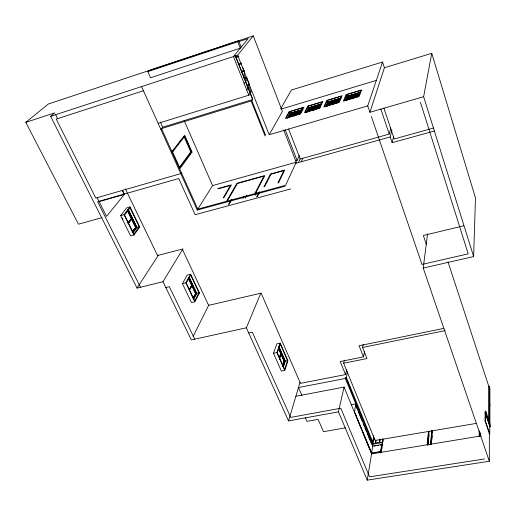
<?xml version="1.0" encoding="UTF-8"?>
<svg xmlns="http://www.w3.org/2000/svg" width="516" height="516" viewBox="0 0 516 516"><rect width="100%" height="100%" fill="white"/><g stroke="black" fill="none" stroke-linecap="round" stroke-linejoin="round"><path stroke-width="0.77" d="M488.762 420.65L488.8 386.381L447.985 261.793M488.8 386.381L489.226 386.303L489.207 422.165L488.755 422.243M295.874 396.275L344.069 387.084L338.457 411.845L367.218 480.132L489.329 461.246L489.342 433.679M489.768 433.892L485.375 420.824L485.421 413.542L489.768 426.526L489.768 433.892L489.426 433.943L485.034 420.882L485.098 411.304L485.775 411.188L490.2 424.423L490.2 426.751L489.523 426.861L489.768 426.526M490.2 426.751L485.762 413.484L485.775 411.188M479.815 436.136L479.957 432.563M480.035 435.955L480.08 432.763M479.138 436.252L479.222 430.75M479.358 436.078L479.409 432.937M489.329 461.246L423.23 268.062L473.643 256.562L475.468 197.912L431.757 53.316L384.414 67.751L369.927 112.288L423.636 96.711L431.757 53.316M431.66 441.593L431.395 444.721L432.279 430.834M431.853 439.245L432.176 435.336M432.369 432.995L432.569 430.647M430.55 444.315L431.686 430.828M430.744 444.831L431.944 430.544M427.932 444.74L429.118 431.26M428.267 443.67L428.544 440.496M428.751 438.116L429.035 434.943M428.428 431.486L427.248 444.76L431.202 444.205M427.474 445.366L428.719 431.299M423.23 268.062L427.57 233.774M367.218 480.132L371.726 453.016L380.524 451.571L380.627 453.042L382.808 438.839M373.036 453.067L371.514 453.319L372.726 446.056L381.743 444.553L380.524 451.571M372.494 446.366L372.875 444.07L382.201 442.502L382.614 439.219M381.021 452.345L383.046 439.142M381.376 452.158L381.614 450.603M381.853 449.049L382.085 447.495M382.324 445.94L382.562 444.386M382.917 442.051L383.156 440.496M382.13 442.335L379.647 442.754L380.144 439.574M379.647 442.754L379.944 439.077M372.81 443.902L375.513 443.45L375.829 439.793M375.519 442.341L375.771 440.774M375.642 442.657L375.9 441.07M374.094 437.549L373.036 443.863L372.275 441.986L372.687 441.922L373.739 435.607M347.52 371.83L346.294 377.26L345.63 377.389L345.385 378.467L355.795 403.918L354.492 411.968L371.726 453.016M354.64 412.761L354.815 411.91M125.324 188.824L157.541 255.491L182.29 249.118L208.625 305.356L261.122 293.133L300.48 383.362L345.533 374.571L340.218 361.542L363.457 356.885L364.593 351.364M476.449 423.372L375.074 440.483L343.669 363.212L366.934 358.575L362.574 347.455L363.232 344.333M345.533 374.571L346.604 369.888M343.669 363.212L344.398 360.129M434.466 130.974L392.134 142.68L393.643 136.495M392.134 142.68L390.212 136.959L391.947 130.084M288.625 129.013L300.209 159.018L389.245 134.083L390.805 128.007M338.457 411.845L288.547 420.921L300.048 382.214M284.78 370.417L287.934 360.774L280.201 343.101L276.834 343.817L273.48 353.273L281.394 371.094L284.78 370.417L276.892 352.563L280.201 343.101M287.567 360.626L284.671 369.456L277.279 352.725L280.311 344.049L287.567 360.626L285.322 361.084L283.368 366.973M282.923 365.728L284.445 361.142L279.014 348.797M282.949 365.967L284.613 360.955L281.362 353.55L280.943 353.634L279.478 357.898M283.058 366.315L284.813 361.039L278.801 347.371M283.071 367.011L285.071 360.981L278.75 346.597M282.755 365.051L284.026 361.226L278.595 348.887M282.529 366.05L284.2 361.039L280.943 353.634M369.927 112.288L367.74 105.909L382.537 62.023L291.443 90.003L280.775 108.612M279.42 359.226L281.362 353.55M279.317 357.523L280.775 353.267L278.388 347.836M279.498 358.149L281.194 353.183L278.808 347.745M352.254 98.879L352.783 97.498L346.591 99.343M352.68 98.472L353.215 97.092L358.749 95.447M352.164 98.627L352.699 97.247L346.5 99.091L345.946 100.472M346.681 100.356L347.758 97.659L347.32 96.408L360.413 92.506M346.868 100.091L347.455 98.621L347.107 97.621M345.604 100.181L347.236 96.157L346.707 94.654L360.574 90.506L358.349 96.479L344.256 100.665L346.707 94.654M345.694 100.433L347.32 96.408M288.547 420.921L246.364 327.789L260.832 293.094M332.568 104.445L333.175 103.052L327.067 104.871L326.441 106.264M332.659 104.696L333.265 103.303L327.157 105.122M333.078 104.29L333.684 102.903L339.057 101.304M327.286 106.115L328.505 103.4L328.06 102.162L340.199 98.537M327.634 105.677L328.234 104.342L327.873 103.348M325.828 106.644L327.97 101.91L327.428 100.42L341.095 96.331L338.554 102.361L324.667 106.489L327.428 100.42M326.222 106.219L328.06 102.162M301.267 161.766L302.886 158.173M298.435 162.553L300.402 158.244M283.703 129.948L296.255 162.224L285.58 185.289L197.796 209.135L161.521 128.568L251.873 100.762L265.566 135.134M295.545 160.844L297.093 160.411L299.396 155.432M313.857 110.282L314.528 108.876L319.823 107.302M313.257 110.179L313.934 108.779L307.917 110.566L307.22 111.978M313.347 110.43L314.025 109.024L308.007 110.817M278.498 182.967L284.69 170.099L270.455 174.053L263.87 186.96M313.76 110.031L314.438 108.631L320.488 106.831M277.924 182.832L283.826 170.609L271.003 174.169L264.766 186.431M308.168 111.791L309.523 109.057L309.065 107.825L321.036 104.251M308.613 111.327L309.278 109.979L308.916 108.999M307.033 111.92L309.065 107.825M306.601 112.359L308.974 107.58L308.426 106.103L321.9 102.071L319.049 108.154L305.362 112.224L308.426 106.103M193.132 336.368L208.851 304.969M257.31 196.77L259.819 191.862M256.568 196.97L259.051 192.152M255.439 195.132L256.858 192.397M255.749 193.003L264.811 175.595L236.915 183.335L226.814 200.866M255.001 193.203L263.94 176.104L237.425 183.464L227.898 200.053M294.223 115.836L294.965 114.423L289.031 116.184L288.27 117.603M294.32 116.081L295.062 114.668L289.128 116.429M294.72 115.687L295.462 114.275L301.428 112.501M199.015 292.798L194.745 300.854L186.282 283.026L190.714 275.151L199.015 292.798L196.79 293.327L193.926 298.7M194.829 301.815L199.479 293.017L190.636 274.202L187.308 275.028L182.412 283.613L191.475 302.602L194.829 301.815L185.792 282.787L190.636 274.202M193.184 298.345L195.977 293.127L192.255 285.245L189.707 289.218M193.281 298.745L196.48 293.178L189.191 277.737M193.539 298.68L196.48 293.178M289.328 117.39L290.811 114.629L301.866 111.333M289.869 116.9L290.598 115.539L300.905 112.475M193.113 297.79L195.977 293.127M245.339 197.867L246.809 195.125M287.651 117.983L290.25 113.172L302.789 109.424M287.741 118.229L290.34 113.41L302.144 109.889M242.946 198.518L244.062 196.461M289.689 111.708L286.335 117.88L299.822 113.868L302.976 107.734L289.689 111.708L290.25 113.172M189.411 290.411L192.255 285.245M189.159 289.47L192.068 284.851L188.656 277.621M189.224 290.018L192.068 284.851M253.272 35.868L237.618 55.18L269.21 134.747L282.407 111.379L253.272 35.868L48.272 104.045L25.8 122.356L78.471 224.196L101.968 217.642M228.42 204.575L231.129 199.821M229.149 204.375L231.89 199.531M223.254 197.757L230.529 185.373L218.223 188.791M223.757 197.899L231.4 184.87L217.733 188.662M25.8 122.356L54.741 112.862L50.639 116.339L137.056 288.089L162.972 281.704L183.012 248.744M141.571 86.598L197.222 210.051L212.579 185.592L296.255 162.224M137.056 288.089L158.412 255.156M158.128 123.337L248.835 95.196L251.06 91.951L248.557 85.662L249.402 84.463L246.887 78.122L244.597 78.851M246.738 89.952L248.144 87.952M181.426 172.763L180.8 173.628L95.802 198.067L56.238 119.099L143.442 90.745M133.979 234.999L139.759 227.027L130.006 206.935L126.659 207.871L120.602 215.604L130.606 235.909L133.979 234.999L124.001 214.662L130.006 206.935M244.184 83.547L246.461 80.393L243.933 74.027L244.797 72.866L242.533 67.164M139.217 226.73L133.915 234.038L124.569 214.972L130.064 207.884L139.217 226.73L136.979 227.337L132.98 232.819M132.973 232.129L136.617 227.143L128.207 209.87M179.413 167.377L190.752 151.91L191.494 151.691L184.722 136.308L172.57 151.93L171.796 152.156M132.186 231.903L136.076 227.059L131.973 218.642L128.161 223.247M132.825 231.271L136.018 227.369L127.845 210.599M132.606 231.794L136.076 227.059M134.166 229.897L136.018 227.369M133.663 230.678L134.999 228.852M191.494 151.691L179.71 167.797L178.942 168.023M132.709 232.2L136.617 227.143M128.097 223.776L131.973 218.642M127.955 222.828L131.767 218.223L127.626 209.722M128.374 222.712L131.767 218.223M173.389 150.111L172.428 151.343L173.202 151.117M177.24 145.17L178.201 143.938M179.168 142.706L180.606 140.849M124.35 194.409L122.279 190.146L124.369 194.384L106.515 216.372L97.169 197.686M237.753 41.751L240.275 48.188L150.575 77.735L147.86 71.621L237.753 41.751L238.637 40.706L241.165 47.117M160.844 129.361L162.669 127.226L252.73 99.478L235.225 55.464M147.86 71.621L149.014 70.511L238.637 40.706M238.347 41.815L248.202 38.545L233.4 56.56L248.835 95.196M50.639 116.339L237.618 55.18M235.883 56.766L238.179 56.018M235.812 57.592L238.856 56.599M238.308 63.99L241.365 63.004M238.998 64.603L241.288 63.868M241.494 70.989L243.797 70.247M241.43 71.872L244.481 70.898M243.9 78.174L246.97 77.194M247.1 85.192L249.402 84.463M247.035 86.14L248.557 85.662M249.525 92.429L251.06 91.951M281.149 109.07L376.345 80.406M186.25 141.687L186.992 141.461M308.974 107.58L321.694 103.781M327.97 101.91L340.87 98.059M347.236 96.157L360.323 92.254M302.937 109.54L297.023 111.301L295.558 114.088L300.776 112.533M321.107 104.116L315.85 105.683L314.528 108.444L319.817 106.87M341.044 98.163L334.955 99.981L333.768 102.716L339.135 101.123M360.51 92.358L354.331 94.196L353.286 96.911L359.51 95.06M302.292 110.005L297.113 111.546L295.655 114.333L300.867 112.778M321.197 104.361L315.947 105.928L314.618 108.689L319.907 107.115M340.373 98.64L335.045 100.233L333.852 102.968L339.218 101.375M359.826 92.835L354.421 94.447L353.376 97.163L358.904 95.518M299.802 111.714L290.224 114.571L290.598 115.539M309.665 108.779L320.126 105.657M328.634 103.123L339.999 99.736M347.874 97.389L358.639 94.183M309.523 109.057L320.739 105.716M328.505 103.4L339.883 100.007M347.758 97.659L360.071 93.996M309.278 109.979L320.488 106.644M328.234 104.342L339.599 100.955M347.455 98.621L359.755 94.957M295.558 114.52L300.77 112.965M333.775 103.155L339.141 101.555M353.305 97.343L358.839 95.699M269.21 134.747L367.74 105.909M98.937 201.666L124.369 194.384M295.339 163.417L390.212 136.959M433.724 128.007L394.205 138.978L383.859 108.057M120.602 215.604L124.001 214.662M197.222 210.051L285.161 186.192M290.695 188.946L195.145 214.714L178.742 178.51L97.621 201.691L140.481 287.244M165.817 287.528L169.306 286.677L194.771 339.18M182.412 283.613L185.792 282.787M463.761 225.789L423.333 235.49L426.41 244.649M246.364 327.789L191.346 339.934L162.972 281.704M248.725 333.007L252.292 332.233L290.682 417.392L340.786 408.221L369.533 476.855L484.556 458.943M273.48 353.273L276.892 352.563M280.775 353.267L281.194 353.183M284.2 361.039L284.613 360.955M443.689 328.415L359.072 345.752L363.457 356.885M284.026 361.226L284.445 361.142M362.574 347.455L445.211 330.601M345.385 378.467L298.461 387.555L301.925 395.45M351.093 404.783L355.795 403.918M345.456 427.835L323.468 431.686L318.101 419.353L306.962 421.359L305.382 417.779M485.079 413.6L485.762 413.484M485.034 420.882L485.375 420.824M375.313 442.947L379.447 442.257M373.926 446.121L375.513 445.863M377.093 445.598L378.68 445.334M380.26 445.069L381.743 444.553M374.552 452.816L376.074 452.571M377.589 452.319L379.866 451.945M481.402 435.878L371.578 453.893L344.069 387.084M55.457 114.3L57.618 118.616M122.215 218.029L122.911 219.442M127.555 210.547L135.889 227.633M127.433 210.721L135.605 227.479M128.168 209.238L136.979 227.337M127.942 209.941L136.359 227.214M189.14 277.111L196.79 293.327M188.933 277.801L196.222 293.243M189.179 279.201L195.874 293.372L195.461 293.469L188.43 278.595M188.579 278.44L191.655 284.955M191.836 285.342L195.564 293.223M160.27 121.892L162.669 127.226M278.995 346.688L285.322 361.084M183.98 136.534L190.752 151.91M184.199 120.654L212.579 185.592M355.408 414.187L356.62 417.141M357.227 418.611L358.143 420.83M358.749 422.307L360.271 425.997M360.877 427.474L361.787 429.693M362.4 431.163L369.998 449.623M370.604 451.1L371.514 453.319M355.872 405.77L357.685 410.194M358.291 411.671L362.219 421.269M363.122 423.481L364.335 426.435M364.935 427.912L366.45 431.602M367.05 433.079L367.96 435.291M368.566 436.768L370.075 440.458M370.682 441.935L371.585 444.147M346.294 377.26L372.687 441.922M345.63 377.389L372.875 444.07M355.911 404.963L372.726 446.056M235.206 55.47L252.73 99.478L251.363 101.529L265.095 135.953M285.193 129.748L297.093 160.411M290.34 113.41L290.811 114.629M371.372 116.519L421.991 264.456L468.205 253.846L420.45 102.368M380.808 108.986L389.245 134.083M489.452 403.951L489.929 405.389L489.374 401.429M489.226 386.303L489.89 388.335L489.91 424.268M382.537 62.023L384.414 67.751M423.636 96.711L473.643 256.562M361.445 90.01L359.033 96.518L343.359 101.175L346.049 94.615L361.445 90.01M353.905 94.602L352.854 97.318L346.662 99.156L347.758 96.44L353.905 94.602M353.821 94.351L352.77 97.066L346.578 98.904L347.674 96.189L353.821 94.351M341.973 95.834L339.212 102.407L323.771 106.999L326.796 100.375L341.973 95.834M334.445 100.136L333.252 102.871L327.15 104.684L328.389 101.942L334.445 100.136M334.536 100.381L333.342 103.123L327.241 104.935L328.479 102.187L334.536 100.381M322.777 101.575L319.681 108.212L304.459 112.733L307.82 106.051L322.777 101.575M315.353 105.832L314.025 108.592L308.007 110.385L309.381 107.618L315.353 105.832M315.444 106.077L314.115 108.844L308.097 110.63L309.471 107.863L315.444 106.077M303.86 107.238L300.435 113.926L285.432 118.383L289.108 111.656L303.86 107.238M296.532 111.45L295.068 114.236L289.134 115.997L290.637 113.21L296.532 111.45M296.623 111.695L295.158 114.481L289.231 116.242L290.734 113.449L296.623 111.695M192.017 152.091L180.032 168.513L172.241 151.201L184.638 135.315L192.017 152.091"/></g></svg>
